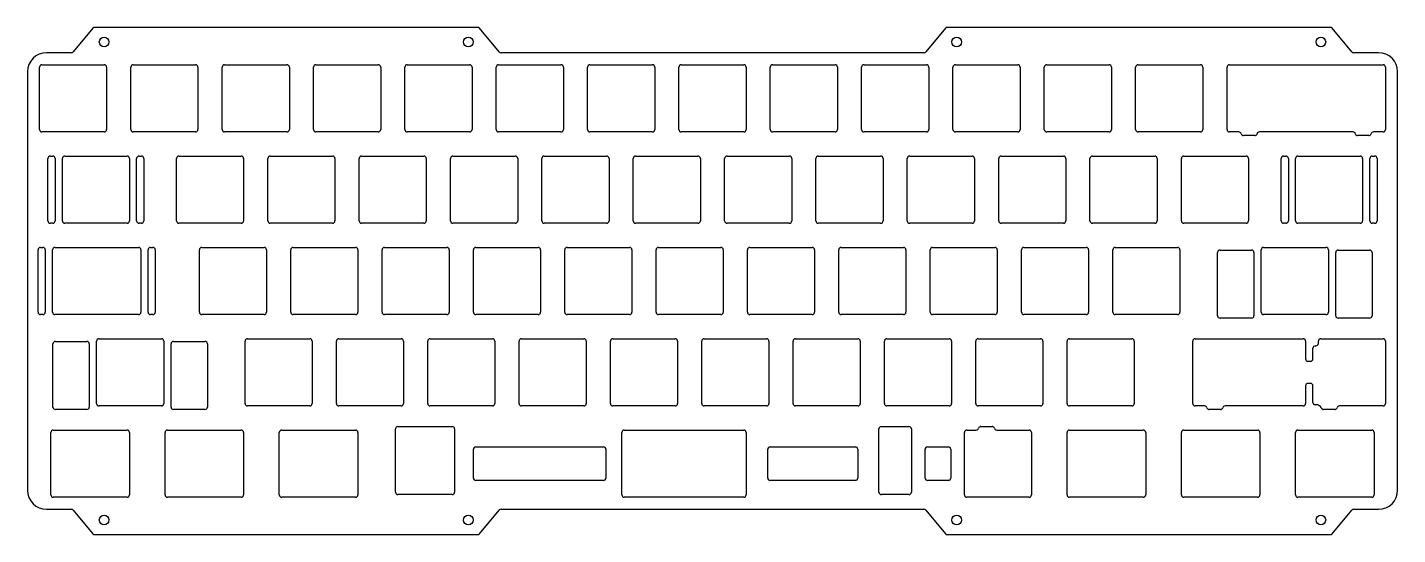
# Model space of a CAD drawing. Extents: x 0 to 286, y -5 to 101.
import ezdxf

# ---------------------------------------------------------------- set-up
doc = ezdxf.new("R2010")
doc.units = 0
doc.layers.get('0').update_dxf_attribs({"linetype": 'continuous'})

# ---------------------------------------------------------------- blocks, each defined once
blk = doc.blocks.new('PART__FEATURE')
at = {"color": 0}
for p, q in [((13.76, 100.6), (9.63, 95.69)), ((94, 100.78), (14.14, 100.78)), ((98.51, 95.69), (94.38, 100.6)), ((191.56, 100.6), (187.43, 95.69)), ((271.8, 100.78), (191.94, 100.78)), ((276.31, 95.69), (272.18, 100.6)), ((9.25, 95.51), (4.1, 95.51)), ((187.05, 95.51), (98.89, 95.51)), ((281.85, 95.51), (276.69, 95.51)), ((0.1, 91.51), (0.1, 4.26)), ((2.62, 79.48), (2.62, 92.48)), ((3.12, 92.98), (16.12, 92.98)), ((16.62, 92.48), (16.62, 79.48)), ((21.67, 79.48), (21.67, 92.48)), ((22.17, 92.98), (35.17, 92.98)), ((35.67, 92.48), (35.67, 79.48)), ((40.72, 79.48), (40.72, 92.48)), ((41.22, 92.98), (54.22, 92.98)), ((54.72, 92.48), (54.72, 79.48)), ((59.77, 79.48), (59.77, 92.48)), ((60.27, 92.98), (73.27, 92.98)), ((73.77, 92.48), (73.77, 79.48)), ((78.82, 79.48), (78.82, 92.48)), ((79.32, 92.98), (92.32, 92.98)), ((92.82, 92.48), (92.82, 79.48)), ((97.87, 79.48), (97.87, 92.48)), ((98.37, 92.98), (111.37, 92.98)), ((111.87, 92.48), (111.87, 79.48)), ((116.92, 79.48), (116.92, 92.48)), ((117.42, 92.98), (130.42, 92.98)), ((130.92, 92.48), (130.92, 79.48)), ((135.97, 79.48), (135.97, 92.48)), ((136.47, 92.98), (149.47, 92.98)), ((149.97, 92.48), (149.97, 79.48)), ((155.02, 79.48), (155.02, 92.48)), ((155.52, 92.98), (168.52, 92.98)), ((169.02, 92.48), (169.02, 79.48)), ((174.07, 79.48), (174.07, 92.48)), ((174.57, 92.98), (187.57, 92.98)), ((188.07, 92.48), (188.07, 79.48)), ((193.12, 79.48), (193.12, 92.48)), ((193.62, 92.98), (206.62, 92.98)), ((207.12, 92.48), (207.12, 79.48)), ((212.17, 79.48), (212.17, 92.48)), ((212.67, 92.98), (225.67, 92.98)), ((226.17, 92.48), (226.17, 79.48)), ((231.22, 79.48), (231.22, 92.48)), ((231.72, 92.98), (244.72, 92.98)), ((245.22, 92.48), (245.22, 79.48)), ((250.27, 79.48), (250.27, 92.48)), ((250.77, 92.98), (282.82, 92.98)), ((283.32, 92.48), (283.32, 79.48)), ((285.85, 4.26), (285.85, 91.51)), ((16.12, 78.98), (3.12, 78.98)), ((35.17, 78.98), (22.17, 78.98)), ((54.22, 78.98), (41.22, 78.98)), ((73.27, 78.98), (60.27, 78.98)), ((92.32, 78.98), (79.32, 78.98)), ((111.37, 78.98), (98.37, 78.98)), ((130.42, 78.98), (117.42, 78.98)), ((149.47, 78.98), (136.47, 78.98)), ((168.52, 78.98), (155.52, 78.98)), ((187.57, 78.98), (174.57, 78.98)), ((206.62, 78.98), (193.62, 78.98)), ((225.67, 78.98), (212.67, 78.98)), ((244.72, 78.98), (231.72, 78.98)), ((252.74, 78.98), (250.77, 78.98)), ((256.04, 78.23), (253.71, 78.23)), ((276.55, 78.98), (257.01, 78.98)), ((279.84, 78.23), (277.51, 78.23)), ((282.82, 78.98), (280.81, 78.98)), ((4.38, 60.43), (4.38, 73.43)), ((4.88, 73.93), (5.38, 73.93)), ((5.88, 73.43), (5.88, 60.43)), ((7.38, 60.43), (7.38, 73.43)), ((7.88, 73.93), (20.88, 73.93)), ((21.38, 73.43), (21.38, 60.43)), ((22.88, 60.43), (22.88, 73.43)), ((23.38, 73.93), (23.88, 73.93)), ((24.38, 73.43), (24.38, 60.43)), ((31.19, 60.43), (31.19, 73.43)), ((31.69, 73.93), (44.69, 73.93)), ((45.19, 73.43), (45.19, 60.43)), ((50.24, 60.43), (50.24, 73.43)), ((50.74, 73.93), (63.74, 73.93)), ((64.24, 73.43), (64.24, 60.43)), ((69.29, 60.43), (69.29, 73.43)), ((69.79, 73.93), (82.79, 73.93)), ((83.29, 73.43), (83.29, 60.43)), ((88.34, 60.43), (88.34, 73.43)), ((88.84, 73.93), (101.84, 73.93)), ((102.34, 73.43), (102.34, 60.43)), ((107.39, 60.43), (107.39, 73.43)), ((107.89, 73.93), (120.89, 73.93)), ((121.39, 73.43), (121.39, 60.43)), ((126.44, 60.43), (126.44, 73.43)), ((126.94, 73.93), (139.94, 73.93)), ((140.44, 73.43), (140.44, 60.43)), ((145.5, 60.43), (145.5, 73.43)), ((146, 73.93), (158.99, 73.93)), ((159.49, 73.43), (159.49, 60.43)), ((164.54, 60.43), (164.54, 73.43)), ((165.04, 73.93), (178.04, 73.93)), ((178.54, 73.43), (178.54, 60.43)), ((183.59, 60.43), (183.59, 73.43)), ((184.09, 73.93), (197.09, 73.93)), ((197.59, 73.43), (197.59, 60.43)), ((202.65, 60.43), (202.65, 73.43)), ((203.15, 73.93), (216.14, 73.93)), ((216.64, 73.43), (216.64, 60.43)), ((221.69, 60.43), (221.69, 73.43)), ((222.19, 73.93), (235.19, 73.93)), ((235.69, 73.43), (235.69, 60.43)), ((240.75, 60.43), (240.75, 73.43)), ((241.25, 73.93), (254.24, 73.93)), ((254.74, 73.43), (254.74, 60.43)), ((261.56, 60.43), (261.56, 73.43)), ((262.06, 73.93), (262.56, 73.93)), ((263.06, 73.43), (263.06, 60.43)), ((264.56, 60.43), (264.56, 73.43)), ((265.06, 73.93), (278.06, 73.93)), ((278.56, 73.43), (278.56, 60.43)), ((280.06, 60.43), (280.06, 73.43)), ((280.56, 73.93), (281.06, 73.93)), ((281.56, 73.43), (281.56, 60.43)), ((5.38, 59.93), (4.88, 59.93)), ((20.88, 59.93), (7.88, 59.93)), ((23.88, 59.93), (23.38, 59.93)), ((44.69, 59.93), (31.69, 59.93)), ((63.74, 59.93), (50.74, 59.93)), ((82.79, 59.93), (69.79, 59.93)), ((101.84, 59.93), (88.84, 59.93)), ((120.89, 59.93), (107.89, 59.93)), ((139.94, 59.93), (126.94, 59.93)), ((158.99, 59.93), (146, 59.93)), ((178.04, 59.93), (165.04, 59.93)), ((197.09, 59.93), (184.09, 59.93)), ((216.14, 59.93), (203.15, 59.93)), ((235.19, 59.93), (222.19, 59.93)), ((254.24, 59.93), (241.25, 59.93)), ((262.56, 59.93), (262.06, 59.93)), ((278.06, 59.93), (265.06, 59.93)), ((281.06, 59.93), (280.56, 59.93)), ((2.33, 41.38), (2.33, 54.38)), ((2.83, 54.88), (3.33, 54.88)), ((3.83, 54.38), (3.83, 41.38)), ((5.33, 41.38), (5.33, 54.38)), ((5.83, 54.88), (23.26, 54.88)), ((23.76, 54.38), (23.76, 41.38)), ((25.26, 41.38), (25.26, 54.38)), ((25.76, 54.88), (26.26, 54.88)), ((26.76, 54.38), (26.76, 41.38)), ((35.96, 41.38), (35.96, 54.38)), ((36.46, 54.88), (49.46, 54.88)), ((49.96, 54.38), (49.96, 41.38)), ((55.01, 41.38), (55.01, 54.38)), ((55.51, 54.88), (68.51, 54.88)), ((69.01, 54.38), (69.01, 41.38)), ((74.06, 41.38), (74.06, 54.38)), ((74.56, 54.88), (87.56, 54.88)), ((88.06, 54.38), (88.06, 41.38)), ((93.11, 41.38), (93.11, 54.38)), ((93.61, 54.88), (106.61, 54.88)), ((107.11, 54.38), (107.11, 41.38)), ((112.16, 41.38), (112.16, 54.38)), ((112.66, 54.88), (125.66, 54.88)), ((126.16, 54.38), (126.16, 41.38)), ((131.21, 41.38), (131.21, 54.38)), ((131.71, 54.88), (144.71, 54.88)), ((145.21, 54.38), (145.21, 41.38)), ((150.26, 41.38), (150.26, 54.38)), ((150.76, 54.88), (163.76, 54.88)), ((164.26, 54.38), (164.26, 41.38)), ((169.31, 41.38), (169.31, 54.38)), ((169.81, 54.88), (182.81, 54.88)), ((183.31, 54.38), (183.31, 41.38)), ((188.36, 41.38), (188.36, 54.38)), ((188.86, 54.88), (201.86, 54.88)), ((202.36, 54.38), (202.36, 41.38)), ((207.41, 41.38), (207.41, 54.38)), ((207.91, 54.88), (220.91, 54.88)), ((221.41, 54.38), (221.41, 41.38)), ((226.46, 41.38), (226.46, 54.38)), ((226.96, 54.88), (239.96, 54.88)), ((240.46, 54.38), (240.46, 41.38)), ((248.81, 54.33), (255.39, 54.33)), ((257.41, 41.38), (257.41, 54.38)), ((257.91, 54.88), (270.91, 54.88)), ((271.41, 54.38), (271.41, 41.38)), ((273.44, 54.33), (280.01, 54.33)), ((248.31, 40.63), (248.31, 53.83)), ((255.89, 53.83), (255.89, 40.63)), ((272.94, 40.63), (272.94, 53.83)), ((280.51, 53.83), (280.51, 40.63)), ((3.33, 40.88), (2.83, 40.88)), ((23.26, 40.88), (5.83, 40.88)), ((26.26, 40.88), (25.76, 40.88)), ((49.46, 40.88), (36.46, 40.88)), ((68.51, 40.88), (55.51, 40.88)), ((87.56, 40.88), (74.56, 40.88)), ((106.61, 40.88), (93.61, 40.88)), ((125.66, 40.88), (112.66, 40.88)), ((144.71, 40.88), (131.71, 40.88)), ((163.76, 40.88), (150.76, 40.88)), ((182.81, 40.88), (169.81, 40.88)), ((201.86, 40.88), (188.86, 40.88)), ((220.91, 40.88), (207.91, 40.88)), ((239.96, 40.88), (226.96, 40.88)), ((255.39, 40.13), (248.81, 40.13)), ((270.91, 40.88), (257.91, 40.88)), ((280.01, 40.13), (273.44, 40.13)), ((5.43, 21.58), (5.43, 34.78)), ((5.93, 35.28), (12.5, 35.28)), ((13, 34.78), (13, 21.58)), ((14.53, 22.33), (14.53, 35.33)), ((15.03, 35.83), (28.03, 35.83)), ((28.53, 35.33), (28.53, 22.33)), ((30.05, 21.58), (30.05, 34.78)), ((30.55, 35.28), (37.13, 35.28)), ((37.63, 34.78), (37.63, 21.58)), ((45.48, 22.33), (45.48, 35.33)), ((45.98, 35.83), (58.98, 35.83)), ((59.48, 35.33), (59.48, 22.33)), ((64.53, 22.33), (64.53, 35.33)), ((65.03, 35.83), (78.03, 35.83)), ((78.53, 35.33), (78.53, 22.33)), ((83.58, 22.33), (83.58, 35.33)), ((84.08, 35.83), (97.08, 35.83)), ((97.58, 35.33), (97.58, 22.33)), ((102.63, 22.33), (102.63, 35.33)), ((103.13, 35.83), (116.13, 35.83)), ((116.63, 35.33), (116.63, 22.33)), ((121.68, 22.33), (121.68, 35.33)), ((122.18, 35.83), (135.18, 35.83)), ((135.68, 35.33), (135.68, 22.33)), ((140.73, 22.33), (140.73, 35.33)), ((141.23, 35.83), (154.23, 35.83)), ((154.73, 35.33), (154.73, 22.33)), ((159.78, 22.33), (159.78, 35.33)), ((160.28, 35.83), (173.28, 35.83)), ((173.78, 35.33), (173.78, 22.33)), ((178.83, 22.33), (178.83, 35.33)), ((179.33, 35.83), (192.33, 35.83)), ((192.83, 35.33), (192.83, 22.33)), ((197.88, 22.33), (197.88, 35.33)), ((198.38, 35.83), (211.38, 35.83)), ((211.88, 35.33), (211.88, 22.33)), ((216.93, 22.33), (216.93, 35.33)), ((217.43, 35.83), (230.43, 35.83)), ((230.93, 35.33), (230.93, 22.33)), ((243.13, 22.33), (243.13, 35.33)), ((243.63, 35.83), (266.15, 35.83)), ((266.65, 35.33), (266.65, 31.63)), ((268.68, 34.36), (268.82, 34.36)), ((269.32, 34.86), (269.32, 35.33)), ((269.82, 35.83), (282.82, 35.83)), ((283.32, 35.33), (283.32, 22.33)), ((268.18, 31.63), (268.18, 33.86)), ((267.15, 31.13), (267.68, 31.13)), ((266.65, 26.03), (266.65, 22.33)), ((267.68, 26.53), (267.15, 26.53)), ((268.18, 22.56), (268.18, 26.03)), ((12.5, 21.08), (5.93, 21.08)), ((28.03, 21.83), (15.03, 21.83)), ((37.13, 21.08), (30.55, 21.08)), ((58.98, 21.83), (45.98, 21.83)), ((78.03, 21.83), (65.03, 21.83)), ((97.08, 21.83), (84.08, 21.83)), ((116.13, 21.83), (103.13, 21.83)), ((135.18, 21.83), (122.18, 21.83)), ((154.23, 21.83), (141.23, 21.83)), ((173.28, 21.83), (160.28, 21.83)), ((192.33, 21.83), (179.33, 21.83)), ((211.38, 21.83), (198.38, 21.83)), ((230.43, 21.83), (217.43, 21.83)), ((245.6, 21.83), (243.63, 21.83)), ((248.9, 21.08), (246.57, 21.08)), ((266.15, 21.83), (249.87, 21.83)), ((269.1, 22.06), (268.68, 22.06)), ((272.73, 21.08), (270.4, 21.08)), ((282.82, 21.83), (273.7, 21.83)), ((77.36, 17.53), (88.69, 17.53)), ((178.19, 17.53), (183.94, 17.53)), ((198.94, 17.53), (201.27, 17.53)), ((5, 3.28), (5, 16.28)), ((5.5, 16.78), (20.88, 16.78)), ((21.38, 16.28), (21.38, 3.28)), ((28.81, 3.28), (28.81, 16.28)), ((29.31, 16.78), (44.69, 16.78)), ((45.19, 16.28), (45.19, 3.28)), ((52.63, 3.28), (52.63, 16.28)), ((53.13, 16.78), (68.51, 16.78)), ((69.01, 16.28), (69.01, 3.28)), ((76.86, 3.83), (76.86, 17.03)), ((89.19, 17.03), (89.19, 3.83)), ((124.06, 3.28), (124.06, 16.28)), ((124.56, 16.78), (149.47, 16.78)), ((149.97, 16.28), (149.97, 3.28)), ((177.69, 3.83), (177.69, 17.03)), ((184.44, 17.03), (184.44, 3.83)), ((195.5, 3.28), (195.5, 16.28)), ((196, 16.78), (197.97, 16.78)), ((202.24, 16.78), (209, 16.78)), ((209.5, 16.28), (209.5, 3.28)), ((216.93, 3.28), (216.93, 16.28)), ((217.43, 16.78), (232.81, 16.78)), ((233.31, 16.28), (233.31, 3.28)), ((240.75, 3.28), (240.75, 16.28)), ((241.25, 16.78), (256.62, 16.78)), ((257.12, 16.28), (257.12, 3.28)), ((264.56, 3.28), (264.56, 16.28)), ((265.06, 16.78), (280.44, 16.78)), ((280.94, 16.28), (280.94, 3.28)), ((93.12, 6.78), (93.12, 12.78)), ((93.62, 13.28), (120.23, 13.28)), ((120.73, 12.78), (120.73, 6.78)), ((154.49, 6.78), (154.49, 12.78)), ((154.99, 13.28), (172.76, 13.28)), ((173.26, 12.78), (173.26, 6.78)), ((187.3, 6.78), (187.3, 12.78)), ((187.8, 13.28), (192.16, 13.28)), ((192.66, 12.78), (192.66, 6.78)), ((120.23, 6.28), (93.62, 6.28)), ((172.76, 6.28), (154.99, 6.28)), ((192.16, 6.28), (187.8, 6.28)), ((88.69, 3.33), (77.36, 3.33)), ((183.94, 3.33), (178.19, 3.33)), ((4.1, 0.26), (9.25, 0.26)), ((20.88, 2.78), (5.5, 2.78)), ((9.63, 0.08), (13.76, -4.84)), ((44.69, 2.78), (29.31, 2.78)), ((68.51, 2.78), (53.13, 2.78)), ((94.38, -4.84), (98.51, 0.08)), ((98.89, 0.26), (187.05, 0.26)), ((149.47, 2.78), (124.56, 2.78)), ((187.43, 0.08), (191.56, -4.84)), ((209, 2.78), (196, 2.78)), ((232.81, 2.78), (217.43, 2.78)), ((256.62, 2.78), (241.25, 2.78)), ((280.44, 2.78), (265.06, 2.78)), ((272.18, -4.84), (276.31, 0.08)), ((276.69, 0.26), (281.85, 0.26)), ((14.14, -5.02), (94, -5.02)), ((191.94, -5.02), (271.8, -5.02))]:
    blk.add_line(p, q, dxfattribs=at)
for centre in [(16.09, 97.74), (92.05, 97.74), (193.89, 97.74), (269.85, 97.74), (16.09, -1.97), (92.05, -1.98), (193.89, -1.98), (269.85, -1.97)]:
    blk.add_circle(centre, 1, dxfattribs=at)
for centre, radius, start, end in [((14.14, 100.28), 0.5, 90, 140), ((94, 100.28), 0.5, 40, 90), ((191.94, 100.28), 0.5, 90, 140), ((271.8, 100.28), 0.5, 40, 90), ((4.1, 91.51), 4, 90, -180), ((9.25, 96.01), 0.5, -90, -40), ((98.89, 96.01), 0.5, -140, -90), ((187.05, 96.01), 0.5, -90, -40), ((276.69, 96.01), 0.5, -140, -90), ((281.85, 91.51), 4, 0, 90), ((3.12, 92.48), 0.5, 90, -180), ((16.12, 92.48), 0.5, 0, 90), ((22.17, 92.48), 0.5, 90, -180), ((35.17, 92.48), 0.5, 0, 90), ((41.22, 92.48), 0.5, 90, -180), ((54.22, 92.48), 0.5, 0, 90), ((60.27, 92.48), 0.5, 90, -180), ((73.27, 92.48), 0.5, 0, 90), ((79.32, 92.48), 0.5, 90, -180), ((92.32, 92.48), 0.5, 0, 90), ((98.37, 92.48), 0.5, 90, -180), ((111.37, 92.48), 0.5, 0, 90), ((117.42, 92.48), 0.5, 90, -180), ((130.42, 92.48), 0.5, 0, 90), ((136.47, 92.48), 0.5, 90, -180), ((149.47, 92.48), 0.5, 0, 90), ((155.52, 92.48), 0.5, 90, -180), ((168.52, 92.48), 0.5, 0, 90), ((174.57, 92.48), 0.5, 90, -180), ((187.57, 92.48), 0.5, 0, 90), ((193.62, 92.48), 0.5, 90, -180), ((206.62, 92.48), 0.5, 0, 90), ((212.67, 92.48), 0.5, 90, -180), ((225.67, 92.48), 0.5, 0, 90), ((231.72, 92.48), 0.5, 90, -180), ((244.72, 92.48), 0.5, 0, 90), ((250.77, 92.48), 0.5, 90, -180), ((282.82, 92.48), 0.5, 0, 90), ((3.12, 79.48), 0.5, -180, -90), ((16.12, 79.48), 0.5, -90, 0), ((22.17, 79.48), 0.5, -180, -90), ((35.17, 79.48), 0.5, -90, 0), ((41.22, 79.48), 0.5, -180, -90), ((54.22, 79.48), 0.5, -90, 0), ((60.27, 79.48), 0.5, -180, -90), ((73.27, 79.48), 0.5, -90, 0), ((79.32, 79.48), 0.5, -180, -90), ((92.32, 79.48), 0.5, -90, 0), ((98.37, 79.48), 0.5, -180, -90), ((111.37, 79.48), 0.5, -90, 0), ((117.42, 79.48), 0.5, -180, -90), ((130.42, 79.48), 0.5, -90, 0), ((136.47, 79.48), 0.5, -180, -90), ((149.47, 79.48), 0.5, -90, 0), ((155.52, 79.48), 0.5, -180, -90), ((168.52, 79.48), 0.5, -90, 0), ((174.57, 79.48), 0.5, -180, -90), ((187.57, 79.48), 0.5, -90, 0), ((193.62, 79.48), 0.5, -180, -90), ((206.62, 79.48), 0.5, -90, 0), ((212.67, 79.48), 0.5, -180, -90), ((225.67, 79.48), 0.5, -90, 0), ((231.72, 79.48), 0.5, -180, -90), ((244.72, 79.48), 0.5, -90, 0), ((250.77, 79.48), 0.5, -180, -90), ((252.74, 78.48), 0.5, 14.4124, 90), ((253.71, 78.73), 0.5, -165.5876, -90), ((256.04, 78.73), 0.5, -90, -14.4124), ((257.01, 78.48), 0.5, 90, 165.5876), ((276.55, 78.48), 0.5, 14.4124, 90), ((277.51, 78.73), 0.5, -165.5876, -90), ((279.84, 78.73), 0.5, -90, -14.4124), ((280.81, 78.48), 0.5, 90, 165.5876), ((282.82, 79.48), 0.5, -90, 0), ((4.88, 73.43), 0.5, 90, -180), ((5.38, 73.43), 0.5, 0, 90), ((7.88, 73.43), 0.5, 90, -180), ((20.88, 73.43), 0.5, 0, 90), ((23.38, 73.43), 0.5, 90, -180), ((23.88, 73.43), 0.5, 0, 90), ((31.69, 73.43), 0.5, 90, -180), ((44.69, 73.43), 0.5, 0, 90), ((50.74, 73.43), 0.5, 90, -180), ((63.74, 73.43), 0.5, 0, 90), ((69.79, 73.43), 0.5, 90, -180), ((82.79, 73.43), 0.5, 0, 90), ((88.84, 73.43), 0.5, 90, -180), ((101.84, 73.43), 0.5, 0, 90), ((107.89, 73.43), 0.5, 90, -180), ((120.89, 73.43), 0.5, 0, 90), ((126.94, 73.43), 0.5, 90, -180), ((139.94, 73.43), 0.5, 0, 90), ((146, 73.43), 0.5, 90, -180), ((158.99, 73.43), 0.5, 0, 90), ((165.04, 73.43), 0.5, 90, -180), ((178.04, 73.43), 0.5, 0, 90), ((184.09, 73.43), 0.5, 90, -180), ((197.09, 73.43), 0.5, 0, 90), ((203.15, 73.43), 0.5, 90, -180), ((216.14, 73.43), 0.5, 0, 90), ((222.19, 73.43), 0.5, 90, -180), ((235.19, 73.43), 0.5, 0, 90), ((241.25, 73.43), 0.5, 90, -180), ((254.24, 73.43), 0.5, 0, 90), ((262.06, 73.43), 0.5, 90, -180), ((262.56, 73.43), 0.5, 0, 90), ((265.06, 73.43), 0.5, 90, -180), ((278.06, 73.43), 0.5, 0, 90), ((280.56, 73.43), 0.5, 90, -180), ((281.06, 73.43), 0.5, 0, 90), ((4.88, 60.43), 0.5, -180, -90), ((5.38, 60.43), 0.5, -90, 0), ((7.88, 60.43), 0.5, -180, -90), ((20.88, 60.43), 0.5, -90, 0), ((23.38, 60.43), 0.5, -180, -90), ((23.88, 60.43), 0.5, -90, 0), ((31.69, 60.43), 0.5, -180, -90), ((44.69, 60.43), 0.5, -90, 0), ((50.74, 60.43), 0.5, -180, -90), ((63.74, 60.43), 0.5, -90, 0), ((69.79, 60.43), 0.5, -180, -90), ((82.79, 60.43), 0.5, -90, 0), ((88.84, 60.43), 0.5, -180, -90), ((101.84, 60.43), 0.5, -90, 0), ((107.89, 60.43), 0.5, -180, -90), ((120.89, 60.43), 0.5, -90, 0), ((126.94, 60.43), 0.5, -180, -90), ((139.94, 60.43), 0.5, -90, 0), ((146, 60.43), 0.5, -180, -90), ((158.99, 60.43), 0.5, -90, 0), ((165.04, 60.43), 0.5, -180, -90), ((178.04, 60.43), 0.5, -90, 0), ((184.09, 60.43), 0.5, -180, -90), ((197.09, 60.43), 0.5, -90, 0), ((203.15, 60.43), 0.5, -180, -90), ((216.14, 60.43), 0.5, -90, 0), ((222.19, 60.43), 0.5, -180, -90), ((235.19, 60.43), 0.5, -90, 0), ((241.25, 60.43), 0.5, -180, -90), ((254.24, 60.43), 0.5, -90, 0), ((262.06, 60.43), 0.5, -180, -90), ((262.56, 60.43), 0.5, -90, 0), ((265.06, 60.43), 0.5, -180, -90), ((278.06, 60.43), 0.5, -90, 0), ((280.56, 60.43), 0.5, -180, -90), ((281.06, 60.43), 0.5, -90, 0), ((2.83, 54.38), 0.5, 90, -180), ((3.33, 54.38), 0.5, 0, 90), ((5.83, 54.38), 0.5, 90, -180), ((23.26, 54.38), 0.5, 0, 90), ((25.76, 54.38), 0.5, 90, -180), ((26.26, 54.38), 0.5, 0, 90), ((36.46, 54.38), 0.5, 90, -180), ((49.46, 54.38), 0.5, 0, 90), ((55.51, 54.38), 0.5, 90, -180), ((68.51, 54.38), 0.5, 0, 90), ((74.56, 54.38), 0.5, 90, -180), ((87.56, 54.38), 0.5, 0, 90), ((93.61, 54.38), 0.5, 90, -180), ((106.61, 54.38), 0.5, 0, 90), ((112.66, 54.38), 0.5, 90, -180), ((125.66, 54.38), 0.5, 0, 90), ((131.71, 54.38), 0.5, 90, -180), ((144.71, 54.38), 0.5, 0, 90), ((150.76, 54.38), 0.5, 90, -180), ((163.76, 54.38), 0.5, 0, 90), ((169.81, 54.38), 0.5, 90, -180), ((182.81, 54.38), 0.5, 0, 90), ((188.86, 54.38), 0.5, 90, -180), ((201.86, 54.38), 0.5, 0, 90), ((207.91, 54.38), 0.5, 90, -180), ((220.91, 54.38), 0.5, 0, 90), ((226.96, 54.38), 0.5, 90, -180), ((239.96, 54.38), 0.5, 0, 90), ((248.81, 53.83), 0.5, 90, -180), ((255.39, 53.83), 0.5, 0, 90), ((257.91, 54.38), 0.5, 90, -180), ((270.91, 54.38), 0.5, 0, 90), ((273.44, 53.83), 0.5, 90, -180), ((280.01, 53.83), 0.5, 0, 90), ((2.83, 41.38), 0.5, -180, -90), ((3.33, 41.38), 0.5, -90, 0), ((5.83, 41.38), 0.5, -180, -90), ((23.26, 41.38), 0.5, -90, 0), ((25.76, 41.38), 0.5, -180, -90), ((26.26, 41.38), 0.5, -90, 0), ((36.46, 41.38), 0.5, -180, -90), ((49.46, 41.38), 0.5, -90, 0), ((55.51, 41.38), 0.5, -180, -90), ((68.51, 41.38), 0.5, -90, 0), ((74.56, 41.38), 0.5, -180, -90), ((87.56, 41.38), 0.5, -90, 0), ((93.61, 41.38), 0.5, -180, -90), ((106.61, 41.38), 0.5, -90, 0), ((112.66, 41.38), 0.5, -180, -90), ((125.66, 41.38), 0.5, -90, 0), ((131.71, 41.38), 0.5, -180, -90), ((144.71, 41.38), 0.5, -90, 0), ((150.76, 41.38), 0.5, -180, -90), ((163.76, 41.38), 0.5, -90, 0), ((169.81, 41.38), 0.5, -180, -90), ((182.81, 41.38), 0.5, -90, 0), ((188.86, 41.38), 0.5, -180, -90), ((201.86, 41.38), 0.5, -90, 0), ((207.91, 41.38), 0.5, -180, -90), ((220.91, 41.38), 0.5, -90, 0), ((226.96, 41.38), 0.5, -180, -90), ((239.96, 41.38), 0.5, -90, 0), ((248.81, 40.63), 0.5, -180, -90), ((255.39, 40.63), 0.5, -90, 0), ((257.91, 41.38), 0.5, -180, -90), ((270.91, 41.38), 0.5, -90, 0), ((273.44, 40.63), 0.5, -180, -90), ((280.01, 40.63), 0.5, -90, 0), ((5.93, 34.78), 0.5, 90, -180), ((12.5, 34.78), 0.5, 0, 90), ((15.03, 35.33), 0.5, 90, -180), ((28.03, 35.33), 0.5, 0, 90), ((30.55, 34.78), 0.5, 90, -180), ((37.13, 34.78), 0.5, 0, 90), ((45.98, 35.33), 0.5, 90, -180), ((58.98, 35.33), 0.5, 0, 90), ((65.03, 35.33), 0.5, 90, -180), ((78.03, 35.33), 0.5, 0, 90), ((84.08, 35.33), 0.5, 90, -180), ((97.08, 35.33), 0.5, 0, 90), ((103.13, 35.33), 0.5, 90, -180), ((116.13, 35.33), 0.5, 0, 90), ((122.18, 35.33), 0.5, 90, -180), ((135.18, 35.33), 0.5, 0, 90), ((141.23, 35.33), 0.5, 90, -180), ((154.23, 35.33), 0.5, 0, 90), ((160.28, 35.33), 0.5, 90, -180), ((173.28, 35.33), 0.5, 0, 90), ((179.33, 35.33), 0.5, 90, -180), ((192.33, 35.33), 0.5, 0, 90), ((198.38, 35.33), 0.5, 90, -180), ((211.38, 35.33), 0.5, 0, 90), ((217.43, 35.33), 0.5, 90, -180), ((230.43, 35.33), 0.5, 0, 90), ((243.63, 35.33), 0.5, 90, -180), ((266.15, 35.33), 0.5, 0, 90), ((268.68, 33.86), 0.5, 90, -180), ((268.82, 34.86), 0.5, -90, 0), ((269.82, 35.33), 0.5, 90, -180), ((282.82, 35.33), 0.5, 0, 90), ((267.15, 31.63), 0.5, -180, -90), ((267.68, 31.63), 0.5, -90, 0), ((267.15, 26.03), 0.5, 90, -180), ((267.68, 26.03), 0.5, 0, 90), ((5.93, 21.58), 0.5, -180, -90), ((12.5, 21.58), 0.5, -90, 0), ((15.03, 22.33), 0.5, -180, -90), ((28.03, 22.33), 0.5, -90, 0), ((30.55, 21.58), 0.5, -180, -90), ((37.13, 21.58), 0.5, -90, 0), ((45.98, 22.33), 0.5, -180, -90), ((58.98, 22.33), 0.5, -90, 0), ((65.03, 22.33), 0.5, -180, -90), ((78.03, 22.33), 0.5, -90, 0), ((84.08, 22.33), 0.5, -180, -90), ((97.08, 22.33), 0.5, -90, 0), ((103.13, 22.33), 0.5, -180, -90), ((116.13, 22.33), 0.5, -90, 0), ((122.18, 22.33), 0.5, -180, -90), ((135.18, 22.33), 0.5, -90, 0), ((141.23, 22.33), 0.5, -180, -90), ((154.23, 22.33), 0.5, -90, 0), ((160.28, 22.33), 0.5, -180, -90), ((173.28, 22.33), 0.5, -90, 0), ((179.33, 22.33), 0.5, -180, -90), ((192.33, 22.33), 0.5, -90, 0), ((198.38, 22.33), 0.5, -180, -90), ((211.38, 22.33), 0.5, -90, 0), ((217.43, 22.33), 0.5, -180, -90), ((230.43, 22.33), 0.5, -90, 0), ((243.63, 22.33), 0.5, -180, -90), ((245.6, 21.33), 0.5, 14.4183, 90), ((246.57, 21.58), 0.5, -165.5817, -90), ((248.9, 21.58), 0.5, -90, -14.4183), ((249.87, 21.33), 0.5, 90, 165.5817), ((266.15, 22.33), 0.5, -90, 0), ((268.68, 22.56), 0.5, -180, -90), ((269.1, 21.56), 0.5, 50.3359, 90), ((269.74, 22.33), 0.5, -129.6641, -108.759), ((269.42, 21.39), 0.5, 11.2961, 71.241), ((270.4, 21.58), 0.5, -168.7039, -90), ((272.73, 21.58), 0.5, -90, -14.4183), ((273.7, 21.33), 0.5, 90, 165.5817), ((282.82, 22.33), 0.5, -90, 0), ((77.36, 17.03), 0.5, 90, -180), ((88.69, 17.03), 0.5, 0, 90), ((178.19, 17.03), 0.5, 90, -180), ((183.94, 17.03), 0.5, 0, 90), ((197.97, 17.28), 0.5, -90, -14.4166), ((198.94, 17.03), 0.5, 90, 165.5834), ((201.27, 17.03), 0.5, 14.4166, 90), ((202.24, 17.28), 0.5, -165.5834, -90), ((5.5, 16.28), 0.5, 90, -180), ((20.88, 16.28), 0.5, 0, 90), ((29.31, 16.28), 0.5, 90, -180), ((44.69, 16.28), 0.5, 0, 90), ((53.13, 16.28), 0.5, 90, -180), ((68.51, 16.28), 0.5, 0, 90), ((124.56, 16.28), 0.5, 90, -180), ((149.47, 16.28), 0.5, 0, 90), ((196, 16.28), 0.5, 90, -180), ((209, 16.28), 0.5, 0, 90), ((217.43, 16.28), 0.5, 90, -180), ((232.81, 16.28), 0.5, 0, 90), ((241.25, 16.28), 0.5, 90, -180), ((256.62, 16.28), 0.5, 0, 90), ((265.06, 16.28), 0.5, 90, -180), ((280.44, 16.28), 0.5, 0, 90), ((93.62, 12.78), 0.5, 90, -180), ((120.23, 12.78), 0.5, 0, 90), ((154.99, 12.78), 0.5, 90, -180), ((172.76, 12.78), 0.5, 0, 90), ((187.8, 12.78), 0.5, 90, -180), ((192.16, 12.78), 0.5, 0, 90), ((93.62, 6.78), 0.5, -180, -90), ((120.23, 6.78), 0.5, -90, 0), ((154.99, 6.78), 0.5, -180, -90), ((172.76, 6.78), 0.5, -90, 0), ((187.8, 6.78), 0.5, -180, -90), ((192.16, 6.78), 0.5, -90, 0), ((4.1, 4.26), 4, -180, -90), ((5.5, 3.28), 0.5, -180, -90), ((20.88, 3.28), 0.5, -90, 0), ((29.31, 3.28), 0.5, -180, -90), ((44.69, 3.28), 0.5, -90, 0), ((53.13, 3.28), 0.5, -180, -90), ((68.51, 3.28), 0.5, -90, 0), ((77.36, 3.83), 0.5, -180, -90), ((88.69, 3.83), 0.5, -90, 0), ((124.56, 3.28), 0.5, -180, -90), ((149.47, 3.28), 0.5, -90, 0), ((178.19, 3.83), 0.5, -180, -90), ((183.94, 3.83), 0.5, -90, 0), ((196, 3.28), 0.5, -180, -90), ((209, 3.28), 0.5, -90, 0), ((217.43, 3.28), 0.5, -180, -90), ((232.81, 3.28), 0.5, -90, 0), ((241.25, 3.28), 0.5, -180, -90), ((256.62, 3.28), 0.5, -90, 0), ((265.06, 3.28), 0.5, 180, -90), ((280.44, 3.28), 0.5, -90, 0), ((281.85, 4.26), 4, -90, 0), ((9.25, -0.24), 0.5, 40, 90), ((98.89, -0.24), 0.5, 90, 140), ((187.05, -0.24), 0.5, 40, 90), ((276.69, -0.24), 0.5, 90, 140), ((14.14, -4.52), 0.5, -140, -90), ((94, -4.52), 0.5, -90, -40), ((191.94, -4.52), 0.5, -140, -90), ((271.8, -4.52), 0.5, -90, -40)]:
    blk.add_arc(centre, radius, start, end, dxfattribs=at)

msp = doc.modelspace()

# ---------------------------------------------------------------- block references
at = {"color": 0}
msp.add_blockref('PART__FEATURE', (0, 0), dxfattribs=at)

doc.saveas('drawing.dxf')
